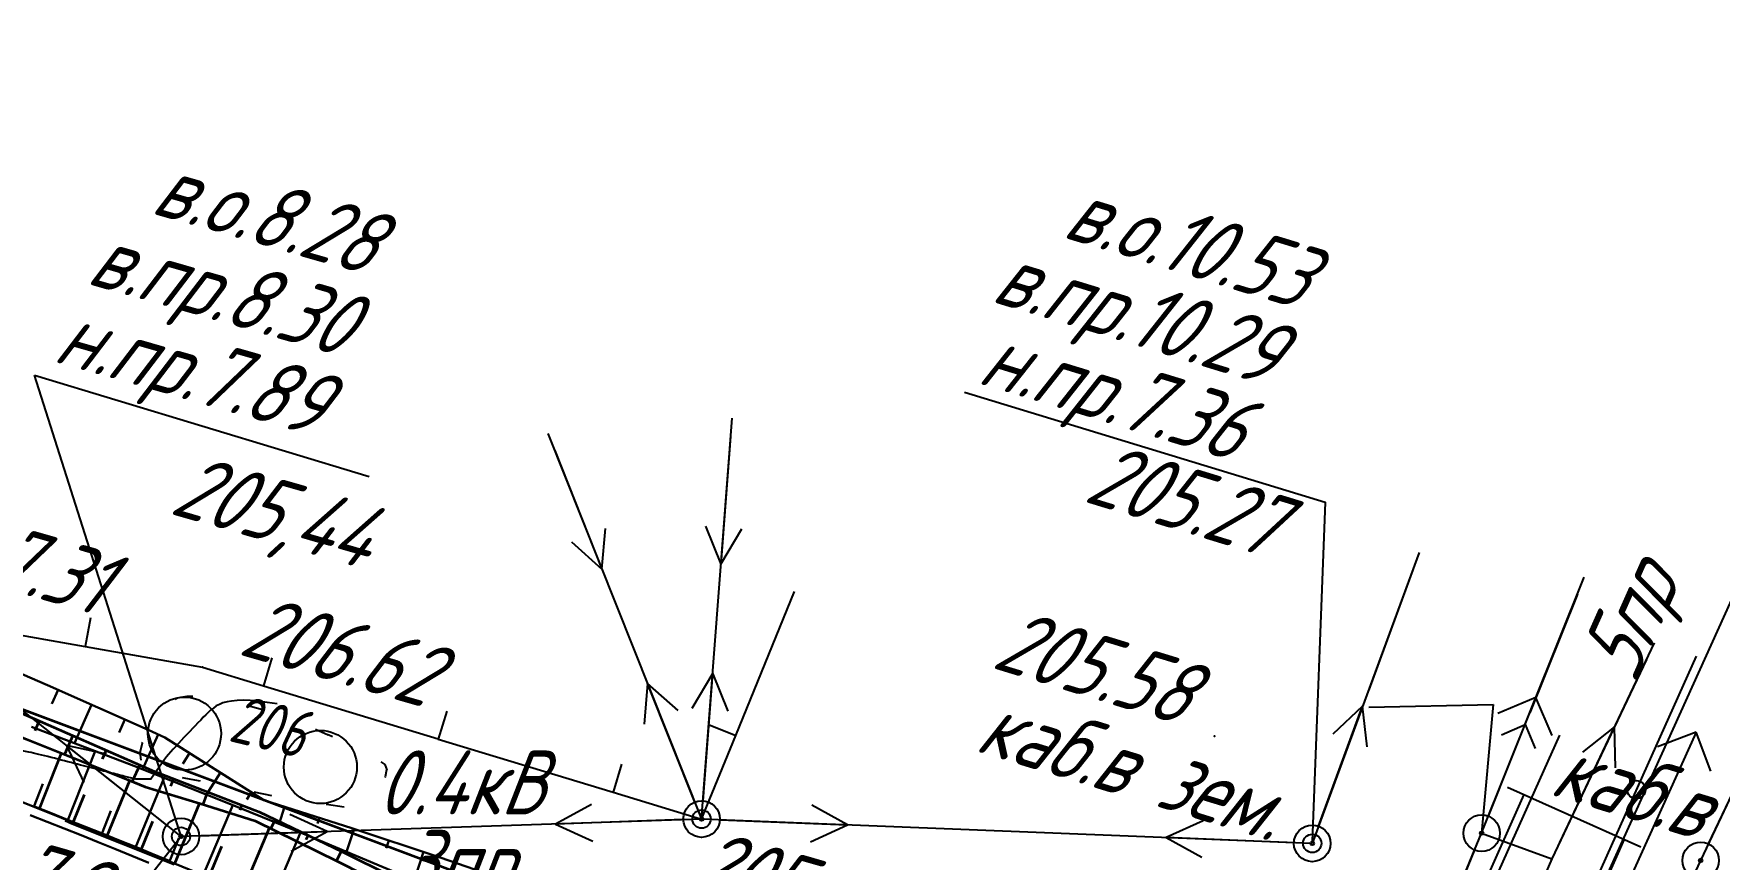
# Model space of a CAD drawing. Header units: millimetres. Extents: x -698 to 8131, y -704 to 4503.
# Drawn here: x 5505.9 to 5598.1, y 3366.6 to 3411.8 of the extents above; entities that cross this region are included whole.
import ezdxf

# ---------------------------------------------------------------- set-up
doc = ezdxf.new("R2010")
doc.units = ezdxf.units.MM
doc.linetypes.add('CONTI', pattern=[0])
for name, color, linetype, lineweight in [('10', 1, 'Continuous', 35), ('КОПИЯ_ОСЬ_13_ОТКОСЫ', 7, 'Continuous', 30), ('КОПИЯ_ОСЬ_ГРАНИЦЫ_ПОЛОС', 7, 'Continuous', 30), ('Ось_примыкания', 1, 'Continuous', 35)]:
    doc.layers.add(name, color=color, linetype=linetype, lineweight=lineweight)
for name, color, linetype in [('GOR_BDEFAULT', 212, 'CONTI'), ('NAD_MDEFAULT', 7, 'CONTI'), ('PI_OTDEFAULT', 172, 'CONTI'), ('PI_TTDEFAULT', 5, 'CONTI'), ('PLN_O', 7, 'CONTI'), ('SIT_LDEFAULT', 7, 'CONTI'), ('USLZNDEFAULT', 7, 'CONTI'), ('ОСЬ_ВЕРХ_ПОКРЫТИЯ_ОТКОСЫ', 7, 'Continuous'), ('разметка', 7, 'Continuous')]:
    doc.layers.add(name, color=color, linetype=linetype)
doc.styles.add('eskd', font='isocpeui.ttf', dxfattribs={"width": 1.2})
doc.styles.add('SHRFT', font='isocpeui.ttf', dxfattribs={"width": 3.5})

# ---------------------------------------------------------------- blocks, each defined once
blk = doc.blocks.new('BL_26')
at = {"color": 0}
for radius in [1, 0.1]:
    blk.add_circle((0, 0), radius, dxfattribs=at)
blk = doc.blocks.new('BL_22')
at = {"color": 0}
for radius in [1, 0.5, 0.1]:
    blk.add_circle((0, 0), radius, dxfattribs=at)
blk = doc.blocks.new('BL_2004')
at = {"color": 0}
blk.add_circle((0, 0), 2, dxfattribs=at)
blk = doc.blocks.new('*U49')
at = {"layer": 'КОПИЯ_ОСЬ_13_ОТКОСЫ'}
for points in [[(1130.598, 770.013), (1137.012, 767.237), (1142.511, 764.802), (1143.427, 764.39), (1148.85, 760.951), (1153.671, 759.42), (1158.492, 757.82), (1162.347, 756.484)], [(1136.133, 764.972), (1141.725, 762.829), (1146.84, 760.811), (1151.3, 758.995), (1155.938, 757.043)], [(1137.585, 766.983), (1137.247, 766.22)], [(1139.414, 766.174), (1138.483, 764.071)], [(1141.243, 765.364), (1140.932, 764.663)], [(1143.07, 764.551), (1142.21, 762.638)], [(1144.786, 763.529), (1144.411, 762.938)], [(1146.474, 762.458), (1145.712, 761.256)], [(1148.163, 761.386), (1147.909, 760.986)], [(1149.981, 760.592), (1149.683, 759.653)], [(1151.887, 759.987), (1151.788, 759.674)], [(1153.793, 759.38), (1153.376, 758.122)], [(1155.691, 758.75), (1155.552, 758.33)], [(1157.589, 758.12), (1157.068, 756.55)]]:
    blk.add_lwpolyline(points, dxfattribs=at)

msp = doc.modelspace()

# ---------------------------------------------------------------- linework, layer by layer
at = {"linetype": 'Continuous'}
msp.add_lwpolyline([(5556.84, 3392.203), (5576.585, 3386.166), (5575.869, 3367.6)], dxfattribs=at)
at = {"layer": '10'}
msp.add_line((5531.183, 3365.104), (5455.723, 3393.394), dxfattribs=at)
msp.add_lwpolyline([(5710.163, 3297.724), (5663.993, 3297.174), (5633.323, 3307.224), (5531.183, 3365.104), (5455.723, 3393.394), (5444.073, 3403.464), (5401.543, 3460.384), (5376.033, 3506.574), (5328.473, 3581.954), (5320.503, 3590.824), (5286.753, 3619.604), (5288.323, 3621.204), (5196.433, 3695.614)], dxfattribs=at)
at = {"layer": 'GOR_BDEFAULT', "color": 212, "elevation": 206, "flags": 128}
msp.add_lwpolyline([(5519.219, 3375.14), (5518.669, 3375.22), (5518.179, 3375.28), (5517.749, 3375.32), (5517.359, 3375.33), (5517.029, 3375.32), (5516.729, 3375.29), (5516.479, 3375.25), (5516.249, 3375.19), (5516.059, 3375.11), (5515.879, 3375.02), (5515.729, 3374.91), (5515.579, 3374.8), (5515.449, 3374.67), (5515.319, 3374.54), (5515.179, 3374.4), (5515.039, 3374.25), (5514.889, 3374.1), (5514.739, 3373.94), (5514.589, 3373.78), (5514.439, 3373.62), (5514.279, 3373.46), (5514.119, 3373.29), (5513.969, 3373.13), (5513.819, 3372.97), (5513.669, 3372.81), (5513.529, 3372.66), (5513.399, 3372.51), (5513.279, 3372.37), (5513.159, 3372.23), (5513.049, 3372.1), (5512.309, 3371.01), (5511.489, 3371.02), (5511.419, 3371.04), (5511.349, 3371.06), (5511.269, 3371.07), (5511.189, 3371.09), (5511.109, 3371.11), (5511.029, 3371.13), (5510.949, 3371.15), (5510.859, 3371.17), (5510.769, 3371.2), (5510.679, 3371.22), (5510.589, 3371.24), (5510.489, 3371.27), (5510.389, 3371.29), (5510.289, 3371.32), (5510.179, 3371.34), (5510.069, 3371.37), (5509.959, 3371.4), (5509.839, 3371.43), (5509.719, 3371.46), (5509.599, 3371.49), (5509.469, 3371.53), (5509.339, 3371.56), (5509.199, 3371.6), (5509.059, 3371.63), (5508.919, 3371.67), (5508.769, 3371.71), (5508.619, 3371.75), (5508.459, 3371.79), (5508.289, 3371.83), (5508.119, 3371.88), (5507.949, 3371.92), (5507.769, 3371.97), (5507.589, 3372.02), (5507.409, 3372.06), (5507.219, 3372.11), (5507.039, 3372.16), (5506.859, 3372.2), (5506.679, 3372.25), (5506.509, 3372.29), (5506.339, 3372.33), (5506.179, 3372.37), (5506.029, 3372.41), (5505.889, 3372.44), (5505.759, 3372.47), (5505.639, 3372.5), (5504.629, 3372.7), (5504.549, 3372.72), (5504.449, 3372.75), (5504.349, 3372.77), (5504.249, 3372.8), (5504.129, 3372.84), (5504.019, 3372.87), (5503.899, 3372.9), (5503.769, 3372.94), (5503.649, 3372.98), (5503.519, 3373.02), (5503.389, 3373.06), (5503.259, 3373.09), (5503.139, 3373.13), (5503.009, 3373.17), (5502.889, 3373.2), (5502.779, 3373.24), (5502.659, 3373.27), (5502.559, 3373.3), (5502.449, 3373.33), (5502.349, 3373.36), (5502.259, 3373.39), (5502.169, 3373.42), (5502.079, 3373.44), (5501.999, 3373.46), (5501.929, 3373.48), (5501.859, 3373.5), (5501.789, 3373.52), (5501.739, 3373.54), (5501.679, 3373.55), (5501.639, 3373.57)], dxfattribs=at)
at = {"layer": 'PI_TTDEFAULT', "color": 5}
for p in [(5515.139, 3377.15, 206.616), (5519.069, 3374.62, 205.088), (5570.519, 3373.37, 205.583), (5542.449, 3368.83, 205.676)]:
    msp.add_point(p, dxfattribs=at)
at = {"layer": 'PLN_O'}
for p, q in [((5578.189, 3335.19), (5603.755, 3391.758)), ((5596.889, 3377.74), (5590.329, 3363.15)), ((5596.889, 3373.58), (5590.279, 3359.01)), ((5596.889, 3373.58), (5594.769, 3372.78)), ((5597.689, 3371.46), (5596.889, 3373.58)), ((5589.409, 3373.43), (5582.849, 3358.84))]:
    msp.add_line(p, q, dxfattribs=at)
msp.add_circle((5593.609, 3370.44), 0.5, dxfattribs=at)
at = {"layer": 'SIT_LDEFAULT', "color": 7}
for p, q in [((5513.959, 3367.88), (5505.935, 3393.119)), ((5505.935, 3393.119), (5524.252, 3387.582)), ((5513.959, 3367.88), (5483.329, 3392.19)), ((5542.449, 3368.83), (5544.119, 3390.77)), ((5534.039, 3389.94), (5542.449, 3368.83)), ((5544.039, 3389.77), (5543.509, 3382.79)), ((5534.409, 3389.01), (5536.999, 3382.51)), ((5536.999, 3382.51), (5537.189, 3384.74)), ((5542.669, 3384.86), (5543.509, 3382.79)), ((5543.509, 3382.79), (5544.659, 3384.71)), ((5535.329, 3384), (5536.999, 3382.51)), ((5581.729, 3383.42), (5575.869, 3367.5)), ((5581.379, 3382.48), (5578.969, 3375.91)), ((5585.139, 3368.06), (5590.749, 3382.07)), ((5544.319, 3373.4), (5547.529, 3381.28)), ((5590.379, 3381.14), (5587.779, 3374.64)), ((5502.189, 3379.43), (5508.719, 3378.28)), ((5508.999, 3379.85), (5508.719, 3378.28)), ((5508.719, 3378.28), (5515.139, 3377.15)), ((5594.589, 3378.47), (5588.989, 3366.65)), ((5518.939, 3377.66), (5518.469, 3376.13)), ((5594.159, 3377.57), (5591.159, 3371.24)), ((5515.139, 3377.15), (5518.469, 3376.13)), ((5543.059, 3376.81), (5541.909, 3374.89)), ((5542.529, 3369.83), (5543.059, 3376.81)), ((5543.899, 3374.74), (5543.059, 3376.81)), ((5513.639, 3375.39), (5513.759, 3375.46)), ((5513.759, 3375.46), (5514.289, 3375.56)), ((5514.289, 3375.56), (5514.599, 3375.56)), ((5518.469, 3376.13), (5528.039, 3373.22)), ((5539.489, 3376.26), (5539.299, 3374.03)), ((5542.079, 3369.76), (5539.489, 3376.26)), ((5541.159, 3374.77), (5539.489, 3376.26)), ((5585.509, 3368.99), (5588.109, 3375.49)), ((5588.109, 3375.49), (5586.029, 3374.6)), ((5588.999, 3373.41), (5588.109, 3375.49)), ((5517.559, 3375.07), (5518.299, 3374.87)), ((5518.299, 3374.86), (5518.509, 3374.79)), ((5528.509, 3374.74), (5528.039, 3373.21)), ((5576.219, 3368.44), (5578.629, 3375.01)), ((5578.629, 3375.01), (5576.999, 3373.48)), ((5578.879, 3372.79), (5578.629, 3375.01)), ((5578.959, 3374.95), (5585.779, 3375.11)), ((5585.779, 3375.11), (5585.139, 3368.06)), ((5521.319, 3373.75), (5522.019, 3373.45)), ((5542.829, 3374), (5544.319, 3373.4)), ((5586.219, 3373.44), (5587.519, 3374)), ((5587.519, 3374), (5588.079, 3372.7)), ((5589.419, 3367.55), (5592.419, 3373.88)), ((5592.419, 3373.88), (5590.659, 3372.5)), ((5592.459, 3371.64), (5592.419, 3373.88)), ((5597.559, 3367.47), (5600.559, 3373.8)), ((5513.179, 3368.5), (5507.689, 3372.85)), ((5507.689, 3372.85), (5508.639, 3370.83)), ((5509.879, 3372.39), (5507.689, 3372.85)), ((5511.729, 3372.47), (5511.849, 3373)), ((5511.839, 3373), (5511.859, 3373.04)), ((5522.019, 3373.46), (5522.249, 3373.35)), ((5528.039, 3373.21), (5537.609, 3370.3)), ((5542.449, 3368.82), (5544.319, 3373.4)), ((5511.779, 3372.06), (5511.729, 3372.47)), ((5524.899, 3371.97), (5525.109, 3371.81)), ((5525.119, 3371.81), (5525.219, 3371.52)), ((5538.069, 3371.83), (5537.609, 3370.3)), ((5514.519, 3370.99), (5514.039, 3371.09)), ((5515.029, 3370.9), (5514.519, 3371)), ((5525.139, 3371.14), (5525.119, 3371.1)), ((5525.209, 3371.52), (5525.139, 3371.14)), ((5597.129, 3366.57), (5599.159, 3370.85)), ((5518.939, 3370.11), (5517.959, 3370.3)), ((5537.609, 3370.3), (5542.449, 3368.82)), ((5577.689, 3348.26), (5587.469, 3370.17)), ((5586.559, 3370.58), (5593.859, 3367.32)), ((5598.729, 3369.95), (5595.729, 3363.62)), ((5521.959, 3368.15), (5519.919, 3369.08)), ((5521.919, 3369.62), (5521.899, 3369.62)), ((5522.889, 3369.49), (5521.919, 3369.62)), ((5536.419, 3369.63), (5534.449, 3368.56)), ((5550.439, 3368.51), (5548.489, 3369.59)), ((5507.619, 3368.74), (5507.819, 3368.66)), ((5507.819, 3368.65), (5510.699, 3367.49)), ((5542.449, 3368.83), (5513.959, 3367.88)), ((5514.959, 3367.91), (5521.959, 3368.15)), ((5519.989, 3367.08), (5521.959, 3368.15)), ((5541.449, 3368.8), (5534.449, 3368.56)), ((5534.449, 3368.56), (5536.489, 3367.63)), ((5575.869, 3367.5), (5542.449, 3368.83)), ((5543.449, 3368.79), (5550.439, 3368.51)), ((5548.409, 3367.59), (5550.439, 3368.51)), ((5569.909, 3368.74), (5567.879, 3367.82)), ((5574.289, 3341.99), (5585.139, 3368.06)), ((5585.139, 3368.06), (5588.989, 3366.65)), ((5513.959, 3367.88), (5494.339, 3342.83)), ((5513.339, 3367.09), (5509.029, 3361.58)), ((5510.699, 3367.49), (5513.589, 3366.34)), ((5574.869, 3367.54), (5567.879, 3367.82)), ((5567.879, 3367.82), (5569.829, 3366.74)), ((5584.759, 3367.14), (5582.069, 3360.67)), ((5592.949, 3367.73), (5583.169, 3345.81)), ((5588.989, 3366.65), (5577.499, 3340.63))]:
    msp.add_line(p, q, dxfattribs=at)
at = {"layer": 'КОПИЯ_ОСЬ_13_ОТКОСЫ'}
for points in [[(5505.777, 3373.886), (5511.369, 3371.743), (5516.484, 3369.725), (5520.944, 3367.909), (5525.583, 3365.958)], [(5507.761, 3368.769), (5509.265, 3372.55)], [(5511.471, 3367.274), (5513.032, 3371.087)], [(5504.323, 3370.136), (5509.852, 3367.937), (5514.901, 3365.871), (5519.296, 3364.017), (5523.86, 3362.029), (5528.401, 3359.977), (5529.306, 3359.558), (5530.138, 3359.266), (5533.526, 3358.056), (5534.388, 3357.743), (5536.302, 3357.039), (5538.881, 3356.072), (5543.127, 3353.924), (5547.339, 3351.725), (5551.983, 3349.227), (5556.88, 3346.522), (5562.067, 3343.588), (5563.788, 3342.602), (5565.506, 3341.612), (5567.816, 3340.273), (5570.889, 3338.482), (5575.211, 3335.944), (5610.343, 3315.23)], [(5505.902, 3369.508), (5506.398, 3370.752)], [(5509.619, 3368.03), (5510.121, 3369.29)], [(5515.172, 3365.756), (5516.793, 3369.599)], [(5518.858, 3364.202), (5520.498, 3368.091)], [(5513.322, 3366.517), (5513.842, 3367.788)]]:
    msp.add_lwpolyline(points, dxfattribs=at)
at = {"layer": 'КОПИЯ_ОСЬ_ГРАНИЦЫ_ПОЛОС'}
for points in [[(5512.199, 3366.444), (5511.273, 3366.822), (5510.346, 3367.198), (5509.419, 3367.572), (5508.491, 3367.945), (5507.563, 3368.316), (5506.635, 3368.685), (5505.706, 3369.053)], [(5505.89, 3369.518), (5506.82, 3369.15), (5507.749, 3368.78), (5508.677, 3368.409), (5509.606, 3368.036), (5510.534, 3367.661), (5511.461, 3367.285), (5512.388, 3366.907), (5513.315, 3366.527)]]:
    msp.add_lwpolyline(points, dxfattribs=at)
at = {"layer": 'ОСЬ_ВЕРХ_ПОКРЫТИЯ_ОТКОСЫ'}
msp.add_lwpolyline([(5461.42, 3386.644), (5461.571, 3386.577), (5464.137, 3385.494), (5466.735, 3384.445), (5469.36, 3383.42), (5470.241, 3383.082), (5472.008, 3382.409), (5491.145, 3375.198), (5494.581, 3373.895), (5497.861, 3372.642), (5504.323, 3370.136), (5509.852, 3367.937), (5514.901, 3365.871), (5519.296, 3364.017), (5523.86, 3362.029), (5523.991, 3361.97)], dxfattribs=at)
at = {"layer": 'Ось_примыкания', "color": 0}
for p, q in [((5506.204, 3374.212), (5505.963, 3373.663)), ((5508.035, 3373.409), (5507.581, 3372.371)), ((5506.207, 3369.387), (5507.42, 3372.436)), ((5509.867, 3372.605), (5509.653, 3372.117)), ((5511.698, 3371.801), (5511.292, 3370.888)), ((5509.924, 3367.908), (5511.164, 3370.939)), ((5513.55, 3371.046), (5513.391, 3370.635)), ((5508.065, 3368.648), (5508.671, 3370.171)), ((5515.415, 3370.325), (5515.148, 3369.634)), ((5513.626, 3366.393), (5514.974, 3369.688)), ((5517.28, 3369.604), (5517.17, 3369.319)), ((5511.775, 3367.15), (5512.415, 3368.714)), ((5517.317, 3364.852), (5518.794, 3368.354)), ((5519.115, 3368.812), (5518.876, 3368.314)), ((5515.474, 3365.629), (5516.201, 3367.352)), ((5520.918, 3367.946), (5520.795, 3367.689)), ((5522.721, 3367.08), (5522.467, 3366.551))]:
    msp.add_line(p, q, dxfattribs=at)
for points in [[(5462.912, 3389.654), (5464.59, 3389.024), (5467.164, 3388.068), (5469.778, 3387.135), (5470.657, 3386.827), (5472.427, 3386.214), (5475.108, 3385.297), (5480.518, 3383.454), (5483.341, 3382.44), (5491.052, 3380.204), (5495.418, 3378.743), (5496.292, 3378.449), (5500.454, 3376.682), (5505.947, 3374.324), (5511.438, 3371.916), (5512.352, 3371.509), (5518.232, 3369.236), (5522.767, 3367.058), (5525.556, 3365.676)], [(5462.648, 3389.123), (5464.3, 3388.323), (5466.875, 3387.338), (5469.487, 3386.376), (5470.365, 3386.06), (5472.132, 3385.429), (5474.806, 3384.486), (5480.197, 3382.592), (5483.02, 3381.577), (5490.547, 3378.85), (5494.865, 3377.268), (5496.554, 3376.644), (5499.028, 3375.723), (5505.511, 3373.198), (5511.065, 3370.98), (5511.99, 3370.604), (5515.009, 3369.678), (5518.023, 3368.732), (5522.535, 3366.517), (5525.316, 3365.109)]]:
    msp.add_lwpolyline(points, dxfattribs=at)
at = {"layer": 'Ось_примыкания', "linetype": 'Continuous'}
msp.add_lwpolyline([(5513.315, 3366.527), (5512.388, 3366.907), (5511.461, 3367.285), (5510.534, 3367.661), (5509.606, 3368.036), (5508.677, 3368.409), (5507.749, 3368.78), (5506.82, 3369.15), (5505.89, 3369.518)], dxfattribs=at)
at = {"layer": 'разметка', "lineweight": 30, "ltscale": 7}
msp.add_lwpolyline([(5417.045, 3423.767, 0.016587), (5425.44, 3410.674, 0.058059), (5438.094, 3395.969, 0.020124), (5441.824, 3392.903, 0.042958), (5441.824, 3392.903, 0.054981), (5456.926, 3384.132, 0.018087), (5473.172, 3377.637), (5481.916, 3374.385), (5496.323, 3368.998, -0.018348), (5529.02, 3355.491, -0.01381), (5544.82, 3347.595, -0.01151), (5569.606, 3333.57), (5572.249, 3332.003)], format="xyb", dxfattribs=at)

# ---------------------------------------------------------------- block references
at = {"layer": 'USLZNDEFAULT', "color": 7, "rotation": 342.9999999999999}
for name, p in [('BL_2004', (5514.149, 3373.51)), ('BL_2004', (5521.589, 3371.68)), ('BL_22', (5542.449, 3368.83)), ('BL_22', (5513.959, 3367.88)), ('BL_26', (5585.139, 3368.06)), ('BL_22', (5575.869, 3367.5)), ('BL_26', (5597.129, 3366.57))]:
    msp.add_blockref(name, p, dxfattribs=at)
at = {"layer": 'КОПИЯ_ОСЬ_13_ОТКОСЫ'}
msp.add_blockref('*U49', (4369.644, 2608.914), dxfattribs=at)

# ---------------------------------------------------------------- texts
at = {"layer": 'GOR_BDEFAULT', "color": 212, "style": 'SHRFT', "width": 0.75}
msp.add_text('206', height=2.625, rotation=346.24821, dxfattribs=at).set_placement((5516.49, 3373.127, 206))
at = {"layer": 'NAD_MDEFAULT', "color": 7, "style": 'eskd', "oblique": 10, "width": 0.8}
for s, rotation, p in [('в.о.8.28', 344, (5512.207, 3402.02)), ('в.о.10.53', 343, (5562.097, 3400.71)), ('в.пр.8.30', 344, (5508.689, 3398.166)), ('в.пр.10.29', 343, (5558.202, 3397.187)), ('н.пр.7.89', 344, (5506.871, 3393.898)), ('н.пр.7.36', 343, (5557.453, 3392.715)), ('5пр', 66, (5593.508, 3376.138, -205.5)), ('каб.в зем.', 343, (5557.312, 3372.588, -204.5)), ('каб.в зем.', 343, (5588.76, 3370.209)), ('н.пр.7.21', 344, (5496.708, 3366.68))]:
    msp.add_text(s, height=3.5, rotation=rotation, dxfattribs=at).set_placement(p)
for s, p in [('0.4кВ', (5524.639, 3369.087, 205.5)), ('3пр', (5525.882, 3364.732))]:
    msp.add_text(s, height=3.5, dxfattribs=at).set_placement(p)
at = {"layer": 'PI_OTDEFAULT', "color": 172, "style": 'eskd', "oblique": 10, "width": 0.8}
for s, rotation, p in [('205,44', 344, (5513.254, 3385.571)), ('205.27', 343, (5563.282, 3386.24)), ('207.31', 344, (5499.67, 3382.749)), ('206.62', 344, (5517.02, 3377.869)), ('205.58', 343, (5558.239, 3377.141)), ('205.68', 344, (5541.665, 3365.045))]:
    msp.add_text(s, height=3.5, rotation=rotation, dxfattribs=at).set_placement(p)

doc.saveas('drawing.dxf')
